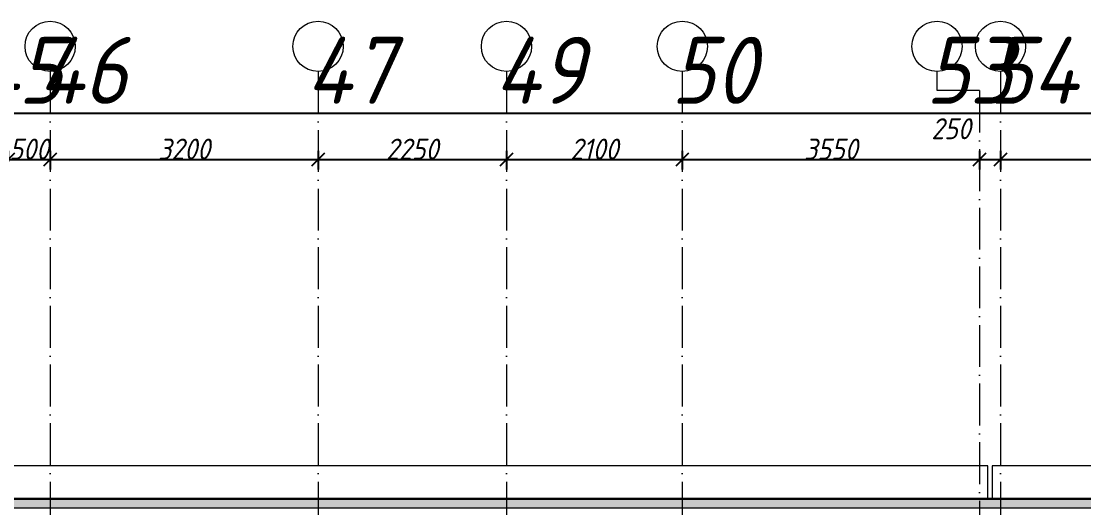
# Model space of a CAD drawing. Header units: millimetres. Extents: x -606178 to 312196, y -19338 to 632709.
# Drawn here: x -536912 to -524222, y 537476 to 543287 of the extents above; entities that cross this region are included whole.
import ezdxf

# ---------------------------------------------------------------- set-up
doc = ezdxf.new("R2010")
doc.units = ezdxf.units.MM
doc.linetypes.add('50_200_ШТРИХ_1Т_ш5_п1_п1_', pattern=[700, 500, -100, 0, -100])
for name, color, linetype, lineweight in [('A-____-____-DIMS', 7, 'Continuous', 9), ('A-FLOR-____-OTLN', 7, 'Continuous', 9), ('A-WALL-____-MCUT', 7, 'Continuous', 13), ('A-WALL-____-MCUT-3', 7, 'Continuous', 9), ('A-WALL-____-PATT-1', 7, 'Continuous', 9), ('S-GRID-____-IDEN', 7, 'Continuous', 9), ('S-GRID-____-OTLN', 7, 'Continuous', 9), ('S-GRID-____-OTLN-1', 7, '50_200_ШТРИХ_1Т_ш5_п1_п1_', 9)]:
    doc.layers.add(name, color=color, linetype=linetype, lineweight=lineweight)
doc.styles.add('ISOCPEUR_I', font='isocpeui.ttf', dxfattribs={"width": 0.9, "height": 2.5})
doc.styles.add('ISOCPEUR_I_9', font='isocpeui.ttf', dxfattribs={"width": 0.9, "height": 250})
doc.dimstyles.new('ISO-2_5_0_9К_БОЛЬШОЙ_ОСИ', dxfattribs={"dimscale": 304.8, "dimtxt": 248.995294, "dimasz": 0.492126, "dimexe": 0.393701, "dimexo": 0, "dimgap": 0, "dimtad": 1, "dimdec": 0, "dimzin": 0, "dimdsep": 46, "dimtxsty": 'ISOCPEUR_I_9', "dimblk1": 'OBLIQUE', "dimblk2": 'OBLIQUE', "dimsah": 1, "dimcen": 0.09, "dimdle": 0.393701, "dimazin": 0, "dimtfac": 1, "dimtdec": 4, "dimtix": 1, "dimtmove": 0, "dimatfit": 3, "dimfxl": 1, "dimtvp": 1, "dimtolj": 1, "dimtzin": 0, "dimarcsym": 2})
doc.dimstyles.new('ISO-2_5_0_9К_БОЛЬШОЙ_ОСИ_1', dxfattribs={"dimscale": 304.8, "dimtxt": 248.995294, "dimasz": 0.492126, "dimexe": 0.393701, "dimexo": 0, "dimgap": 0, "dimtad": 1, "dimdec": 0, "dimzin": 0, "dimdsep": 46, "dimtxsty": 'ISOCPEUR_I_9', "dimblk1": 'OBLIQUE', "dimblk2": 'OBLIQUE', "dimsah": 1, "dimcen": 0.09, "dimdle": 0.393701, "dimazin": 0, "dimtfac": 1, "dimtdec": 4, "dimtix": 1, "dimtmove": 1, "dimatfit": 3, "dimfxl": 1, "dimtvp": 1, "dimtolj": 1, "dimtzin": 0, "dimarcsym": 2})
doc.dimstyles.new('ISO-2_5_0_9К_БОЛЬШОЙ_ОСИ_2', dxfattribs={"dimscale": 304.8, "dimtxt": 248.995294, "dimasz": 0.492126, "dimexe": 0.393701, "dimexo": 0, "dimgap": 0, "dimtad": 1, "dimdec": 0, "dimzin": 0, "dimdsep": 46, "dimtxsty": 'ISOCPEUR_I_9', "dimblk1": 'OBLIQUE', "dimblk2": 'OBLIQUE', "dimsah": 1, "dimcen": 0.09, "dimdle": 0.393701, "dimazin": 0, "dimtfac": 1, "dimtdec": 4, "dimtix": 1, "dimtmove": 2, "dimatfit": 3, "dimfxl": 1, "dimtvp": 1, "dimtolj": 1, "dimtzin": 0, "dimarcsym": 2})

# ---------------------------------------------------------------- blocks, each defined once
blk = doc.blocks.new('Ось сетки - Круг_Ø6_00__ISO-2_5_0_9K_-25732049-АР1_Кладочный план подвала в осях 1-64_Ю-ЯЯ')
at = {"layer": 'S-GRID-____-IDEN'}
blk.add_circle((0, 0), 3, dxfattribs=at)
blk = doc.blocks.new('_Oblique')
at = {"color": 0, "linetype": 'ByBlock', "lineweight": -2}
blk.add_line((-0.5, -0.5), (0.5, 0.5), dxfattribs=at)
blk = doc.blocks.new('*D3768')
at = {"layer": 'A-____-____-DIMS', "color": 0, "lineweight": -2, "transparency": 16777216}
for p, q in [((-537067, 541741), (-537067, 541515)), ((-536567, 541741), (-536567, 541515)), ((-537187, 541635), (-536447, 541635))]:
    blk.add_line(p, q, dxfattribs=at)
at = {"layer": 'Defpoints', "color": 0, "transparency": 16777216}
for p in [(-537067, 541741), (-536567, 541741), (-536567, 541635)]:
    blk.add_point(p, dxfattribs=at)
at = {"layer": 'A-____-____-DIMS', "color": 0, "lineweight": -2, "transparency": 16777216, "xscale": 150, "yscale": 150, "zscale": 150, "rotation": 180}
blk.add_blockref('_Oblique', (-537067, 541635), dxfattribs=at)
at = {"layer": 'A-____-____-DIMS', "color": 0, "lineweight": -2, "transparency": 16777216, "xscale": 150, "yscale": 150, "zscale": 150}
blk.add_blockref('_Oblique', (-536567, 541635), dxfattribs=at)
at = {"layer": 'A-____-____-DIMS', "color": 0, "transparency": 16777216, "insert": (-536817, 541760), "char_height": 250, "width": 568.86, "attachment_point": 5, "style": 'ISOCPEUR_I_9'}
blk.add_mtext('\\A1;500', dxfattribs=at)
blk = doc.blocks.new('*D3769')
at = {"layer": 'A-____-____-DIMS', "color": 0, "lineweight": -2, "transparency": 16777216}
for p, q in [((-536567, 541741), (-536567, 541515)), ((-533367, 541741), (-533367, 541515)), ((-536687, 541635), (-533247, 541635))]:
    blk.add_line(p, q, dxfattribs=at)
at = {"layer": 'Defpoints', "color": 0, "transparency": 16777216}
for p in [(-536567, 541741), (-533367, 541741), (-533367, 541635)]:
    blk.add_point(p, dxfattribs=at)
at = {"layer": 'A-____-____-DIMS', "color": 0, "lineweight": -2, "transparency": 16777216, "xscale": 150, "yscale": 150, "zscale": 150, "rotation": 180}
blk.add_blockref('_Oblique', (-536567, 541635), dxfattribs=at)
at = {"layer": 'A-____-____-DIMS', "color": 0, "lineweight": -2, "transparency": 16777216, "xscale": 150, "yscale": 150, "zscale": 150}
blk.add_blockref('_Oblique', (-533367, 541635), dxfattribs=at)
at = {"layer": 'A-____-____-DIMS', "color": 0, "transparency": 16777216, "insert": (-534967, 541760), "char_height": 250, "width": 758.48, "attachment_point": 5, "style": 'ISOCPEUR_I_9'}
blk.add_mtext('\\A1;3200', dxfattribs=at)
blk = doc.blocks.new('*D3770')
at = {"layer": 'A-____-____-DIMS', "color": 0, "lineweight": -2, "transparency": 16777216}
for p, q in [((-533367, 541741), (-533367, 541515)), ((-531117, 541741), (-531117, 541515)), ((-533487, 541635), (-530997, 541635))]:
    blk.add_line(p, q, dxfattribs=at)
at = {"layer": 'Defpoints', "color": 0, "transparency": 16777216}
for p in [(-533367, 541741), (-531117, 541741), (-531117, 541635)]:
    blk.add_point(p, dxfattribs=at)
at = {"layer": 'A-____-____-DIMS', "color": 0, "lineweight": -2, "transparency": 16777216, "xscale": 150, "yscale": 150, "zscale": 150, "rotation": 180}
blk.add_blockref('_Oblique', (-533367, 541635), dxfattribs=at)
at = {"layer": 'A-____-____-DIMS', "color": 0, "lineweight": -2, "transparency": 16777216, "xscale": 150, "yscale": 150, "zscale": 150}
blk.add_blockref('_Oblique', (-531117, 541635), dxfattribs=at)
at = {"layer": 'A-____-____-DIMS', "color": 0, "transparency": 16777216, "insert": (-532242, 541760), "char_height": 250, "width": 758.48, "attachment_point": 5, "style": 'ISOCPEUR_I_9'}
blk.add_mtext('\\A1;2250', dxfattribs=at)
blk = doc.blocks.new('*D3771')
at = {"layer": 'A-____-____-DIMS', "color": 0, "lineweight": -2, "transparency": 16777216}
for p, q in [((-531117, 541741), (-531117, 541515)), ((-529017, 541741), (-529017, 541515)), ((-531237, 541635), (-528897, 541635))]:
    blk.add_line(p, q, dxfattribs=at)
at = {"layer": 'Defpoints', "color": 0, "transparency": 16777216}
for p in [(-531117, 541741), (-529017, 541741), (-529017, 541635)]:
    blk.add_point(p, dxfattribs=at)
at = {"layer": 'A-____-____-DIMS', "color": 0, "lineweight": -2, "transparency": 16777216, "xscale": 150, "yscale": 150, "zscale": 150, "rotation": 180}
blk.add_blockref('_Oblique', (-531117, 541635), dxfattribs=at)
at = {"layer": 'A-____-____-DIMS', "color": 0, "lineweight": -2, "transparency": 16777216, "xscale": 150, "yscale": 150, "zscale": 150}
blk.add_blockref('_Oblique', (-529017, 541635), dxfattribs=at)
at = {"layer": 'A-____-____-DIMS', "color": 0, "transparency": 16777216, "insert": (-530067, 541760), "char_height": 250, "width": 701.02, "attachment_point": 5, "style": 'ISOCPEUR_I_9'}
blk.add_mtext('\\A1;2100', dxfattribs=at)
blk = doc.blocks.new('*D3772')
at = {"layer": 'A-____-____-DIMS', "color": 0, "lineweight": -2, "transparency": 16777216}
for p, q in [((-529017, 541741), (-529017, 541515)), ((-525467, 541741), (-525467, 541515)), ((-529137, 541635), (-525347, 541635))]:
    blk.add_line(p, q, dxfattribs=at)
at = {"layer": 'Defpoints', "color": 0, "transparency": 16777216}
for p in [(-529017, 541741), (-525467, 541741), (-525467, 541635)]:
    blk.add_point(p, dxfattribs=at)
at = {"layer": 'A-____-____-DIMS', "color": 0, "lineweight": -2, "transparency": 16777216, "xscale": 150, "yscale": 150, "zscale": 150, "rotation": 180}
blk.add_blockref('_Oblique', (-529017, 541635), dxfattribs=at)
at = {"layer": 'A-____-____-DIMS', "color": 0, "lineweight": -2, "transparency": 16777216, "xscale": 150, "yscale": 150, "zscale": 150}
blk.add_blockref('_Oblique', (-525467, 541635), dxfattribs=at)
at = {"layer": 'A-____-____-DIMS', "color": 0, "transparency": 16777216, "insert": (-527242, 541760), "char_height": 250, "width": 758.48, "attachment_point": 5, "style": 'ISOCPEUR_I_9'}
blk.add_mtext('\\A1;3550', dxfattribs=at)
blk = doc.blocks.new('*D3773')
at = {"layer": 'A-____-____-DIMS', "color": 0, "lineweight": -2, "transparency": 16777216}
for p, q in [((-525467, 541741), (-525467, 541515)), ((-525217, 541741), (-525217, 541515)), ((-525587, 541635), (-525097, 541635))]:
    blk.add_line(p, q, dxfattribs=at)
at = {"layer": 'Defpoints', "color": 0, "transparency": 16777216}
for p in [(-525467, 541741), (-525217, 541741), (-525217, 541635)]:
    blk.add_point(p, dxfattribs=at)
at = {"layer": 'A-____-____-DIMS', "color": 0, "lineweight": -2, "transparency": 16777216, "xscale": 150, "yscale": 150, "zscale": 150, "rotation": 180}
blk.add_blockref('_Oblique', (-525467, 541635), dxfattribs=at)
at = {"layer": 'A-____-____-DIMS', "color": 0, "lineweight": -2, "transparency": 16777216, "xscale": 150, "yscale": 150, "zscale": 150}
blk.add_blockref('_Oblique', (-525217, 541635), dxfattribs=at)
at = {"layer": 'A-____-____-DIMS', "color": 0, "transparency": 16777216, "insert": (-526043, 542128), "char_height": 250, "width": 568.86, "attachment_point": 1, "line_spacing_factor": 1.149209, "style": 'ISOCPEUR_I_9'}
blk.add_mtext('\\A1;250', dxfattribs=at)
blk = doc.blocks.new('*D3774')
at = {"layer": 'A-____-____-DIMS', "color": 0, "lineweight": -2, "transparency": 16777216}
for p, q in [((-525217, 541741), (-525217, 541515)), ((-522317, 541741), (-522317, 541515)), ((-525337, 541635), (-522197, 541635))]:
    blk.add_line(p, q, dxfattribs=at)
at = {"layer": 'Defpoints', "color": 0, "transparency": 16777216}
for p in [(-525217, 541741), (-522317, 541741), (-522317, 541635)]:
    blk.add_point(p, dxfattribs=at)
at = {"layer": 'A-____-____-DIMS', "color": 0, "lineweight": -2, "transparency": 16777216, "xscale": 150, "yscale": 150, "zscale": 150, "rotation": 180}
blk.add_blockref('_Oblique', (-525217, 541635), dxfattribs=at)
at = {"layer": 'A-____-____-DIMS', "color": 0, "lineweight": -2, "transparency": 16777216, "xscale": 150, "yscale": 150, "zscale": 150}
blk.add_blockref('_Oblique', (-522317, 541635), dxfattribs=at)
at = {"layer": 'A-____-____-DIMS', "color": 0, "transparency": 16777216, "insert": (-523767, 541760), "char_height": 250, "width": 758.48, "attachment_point": 5, "style": 'ISOCPEUR_I_9'}
blk.add_mtext('\\A1;2900', dxfattribs=at)
blk = doc.blocks.new('*D3780')
at = {"layer": 'A-____-____-DIMS', "color": 0, "lineweight": -2, "transparency": 16777216}
for p, q in [((-602417, 542293), (-602417, 542067)), ((-498917, 542293), (-498917, 542067)), ((-602537, 542187), (-551184, 542187)), ((-498797, 542187), (-550305, 542187))]:
    blk.add_line(p, q, dxfattribs=at)
at = {"layer": 'Defpoints', "color": 0, "transparency": 16777216}
for p in [(-602417, 542293), (-498917, 542293), (-498917, 542187)]:
    blk.add_point(p, dxfattribs=at)
at = {"layer": 'A-____-____-DIMS', "color": 0, "lineweight": -2, "transparency": 16777216, "xscale": 150, "yscale": 150, "zscale": 150, "rotation": 180}
blk.add_blockref('_Oblique', (-602417, 542187), dxfattribs=at)
at = {"layer": 'A-____-____-DIMS', "color": 0, "lineweight": -2, "transparency": 16777216, "xscale": 150, "yscale": 150, "zscale": 150}
blk.add_blockref('_Oblique', (-498917, 542187), dxfattribs=at)
at = {"layer": 'A-____-____-DIMS', "color": 0, "transparency": 16777216, "insert": (-551284, 542514), "char_height": 250, "width": 1080.26, "attachment_point": 1, "line_spacing_factor": 1.149209, "style": 'ISOCPEUR_I_9'}
blk.add_mtext('\\A1;103500', dxfattribs=at)

msp = doc.modelspace()

# ---------------------------------------------------------------- hatches: boundary and pattern name
at = {"layer": 'A-WALL-____-PATT-1'}
h = msp.add_hatch(dxfattribs=at)
h.set_pattern_fill('FP_54', color=256, style=0, pattern_type=2)
h.set_pattern_definition([(0, (-600067.05, 451794.26), (120.967, 69.841), [80.645, -161.29]), (120, (-600067.05, 451794.26), (-120.96808, 69.84086), [80.645, -161.29]), (60, (-600067.05, 451794.26), (-8e-05, 139.68186), [0, -161.29, 80.645, 0])])
h.paths.add_polyline_path([(-498815.047, 537477.3011), (-498815.047, 537577.3011), (-574017.047, 537577.3011), (-574017.047, 537477.3011), (-498817.047, 537477.3011)], flags=0)
h.paths.add_polyline_path([(-575617.047, 537477.3011), (-575617.047, 537577.3011), (-602519.047, 537577.3011), (-602519.047, 537477.3011), (-578871.5317, 537477.3011)], flags=0)

# ---------------------------------------------------------------- linework, layer by layer
at = {"layer": 'A-FLOR-____-OTLN'}
for p, q in [((-525367.047, 537975.3011), (-549867.047, 537975.3011)), ((-525367.047, 537585.3011), (-525367.047, 537975.3011)), ((-513567.047, 537975.3011), (-525317.047, 537975.3011)), ((-525317.047, 537975.3011), (-525317.047, 537585.3011))]:
    msp.add_line(p, q, dxfattribs=at)
at = {"layer": 'A-WALL-____-MCUT'}
for p, q in [((-498707.047, 537585.3011), (-574017.047, 537585.3011)), ((-574017.047, 537577.3011), (-498715.047, 537577.3011))]:
    msp.add_line(p, q, dxfattribs=at)
at = {"layer": 'A-WALL-____-MCUT-3'}
msp.add_line((-574017.047, 537477.3011), (-498815.047, 537477.3011), dxfattribs=at)
at = {"layer": 'S-GRID-____-OTLN'}
for p, q in [((-525975.0432, 542459.2697), (-525975.0432, 542687.1106)), ((-525467.047, 542459.2697), (-525975.0432, 542459.2697))]:
    msp.add_line(p, q, dxfattribs=at)
at = {"layer": 'S-GRID-____-OTLN-1'}
for p, q in [((-536567.047, 542687.1106), (-536567.047, 504850.186)), ((-533367.047, 542687.1106), (-533367.047, 504685.847)), ((-531117.047, 542687.1106), (-531117.047, 491888.6689)), ((-529017.047, 542687.1106), (-529017.047, 491888.6689)), ((-525217.047, 542687.1106), (-525217.047, 491888.6689)), ((-525467.047, 542459.2697), (-525467.047, 492207.5042))]:
    msp.add_line(p, q, dxfattribs=at)

# ---------------------------------------------------------------- block references
at = {"layer": 'S-GRID-____-IDEN', "xscale": 99.99999999999993, "yscale": 99.99999999999993, "zscale": 99.99999999999993, "rotation": 180}
for p in [(-536567.047, 542987.1106), (-533367.047, 542987.1106), (-531117.047, 542987.1106), (-529017.047, 542987.1106), (-525975.0432, 542987.1106), (-525217.047, 542987.1106)]:
    msp.add_blockref('Ось сетки - Круг_Ø6_00__ISO-2_5_0_9K_-25732049-АР1_Кладочный план подвала в осях 1-64_Ю-ЯЯ', p, dxfattribs=at)

# ---------------------------------------------------------------- texts
at = {"layer": 'S-GRID-____-IDEN', "char_height": 800, "attachment_point": 1, "style": 'ISOCPEUR_I'}
for s, insert, width in [('45', (-537490.5851, 543101.0442), 425.696062), ('46', (-536710.4186, 543101.0442), 425.696062), ('47', (-533510.4186, 543101.0442), 425.696062), ('49', (-531260.4186, 543101.0442), 425.696062), ('50', (-529151.4186, 543101.0442), 404.0505), ('53', (-526109.4149, 543101.0442), 404.0505), ('54', (-525360.4186, 543101.0442), 425.696062)]:
    msp.add_mtext(s, dxfattribs=dict(at, insert=insert, width=width))

# ---------------------------------------------------------------- dimensions: what is measured, and where the dimension line sits
at = {"layer": 'A-____-____-DIMS'}
for base, p1, p2, dimstyle, override, picture, middle in [((-498917.047, 542186.9277), (-602417.047, 542292.9937), (-498917.047, 542292.9937), 'ISO-2_5_0_9К_БОЛЬШОЙ_ОСИ_2', {"dimtxt": 400, "dimpost": '<>', "dimfxl": 103500}, '*D3780', (-550744.1967, 542346.875)), ((-525217.047, 541634.7084), (-525467.047, 541740.7745), (-525217.047, 541740.7745), 'ISO-2_5_0_9К_БОЛЬШОЙ_ОСИ_1', {"dimtxt": 400, "dimpost": '<>', "dimfxl": 250}, '*D3773', (-525758.6745, 541794.6557))]:
    dim = msp.add_linear_dim(base=base, p1=p1, p2=p2, dimstyle=dimstyle, override=override, dxfattribs=at)
    dim.commit()
    dim.dimension.update_dxf_attribs({"geometry": picture, "text_midpoint": middle, "dimtype": 160})
for base, p1, p2, override, picture, middle in [((-536567.047, 541634.7084), (-537067.047, 541740.7745), (-536567.047, 541740.7745), {"dimtxt": 400, "dimpost": '<>', "dimfxl": 500}, '*D3768', (-536817.047, 541759.7084)), ((-533367.047, 541634.7084), (-536567.047, 541740.7745), (-533367.047, 541740.7745), {"dimtxt": 400, "dimpost": '<>', "dimfxl": 3200}, '*D3769', (-534967.047, 541759.7084)), ((-531117.047, 541634.7084), (-533367.047, 541740.7745), (-531117.047, 541740.7745), {"dimtxt": 400, "dimpost": '<>', "dimfxl": 2250}, '*D3770', (-532242.047, 541759.7084)), ((-529017.047, 541634.7084), (-531117.047, 541740.7745), (-529017.047, 541740.7745), {"dimtxt": 400, "dimpost": '<>', "dimfxl": 2100}, '*D3771', (-530067.047, 541759.7084)), ((-525467.047, 541634.7084), (-529017.047, 541740.7745), (-525467.047, 541740.7745), {"dimtxt": 400, "dimpost": '<>', "dimfxl": 3550}, '*D3772', (-527242.047, 541759.7084)), ((-522317.047, 541634.7084), (-525217.047, 541740.7745), (-522317.047, 541740.7745), {"dimtxt": 400, "dimpost": '<>', "dimfxl": 2900}, '*D3774', (-523767.047, 541759.7084))]:
    dim = msp.add_linear_dim(base=base, p1=p1, p2=p2, dimstyle='ISO-2_5_0_9К_БОЛЬШОЙ_ОСИ', override=override, dxfattribs=at)
    dim.commit()
    dim.dimension.update_dxf_attribs({"geometry": picture, "text_midpoint": middle})

doc.saveas('drawing.dxf')
